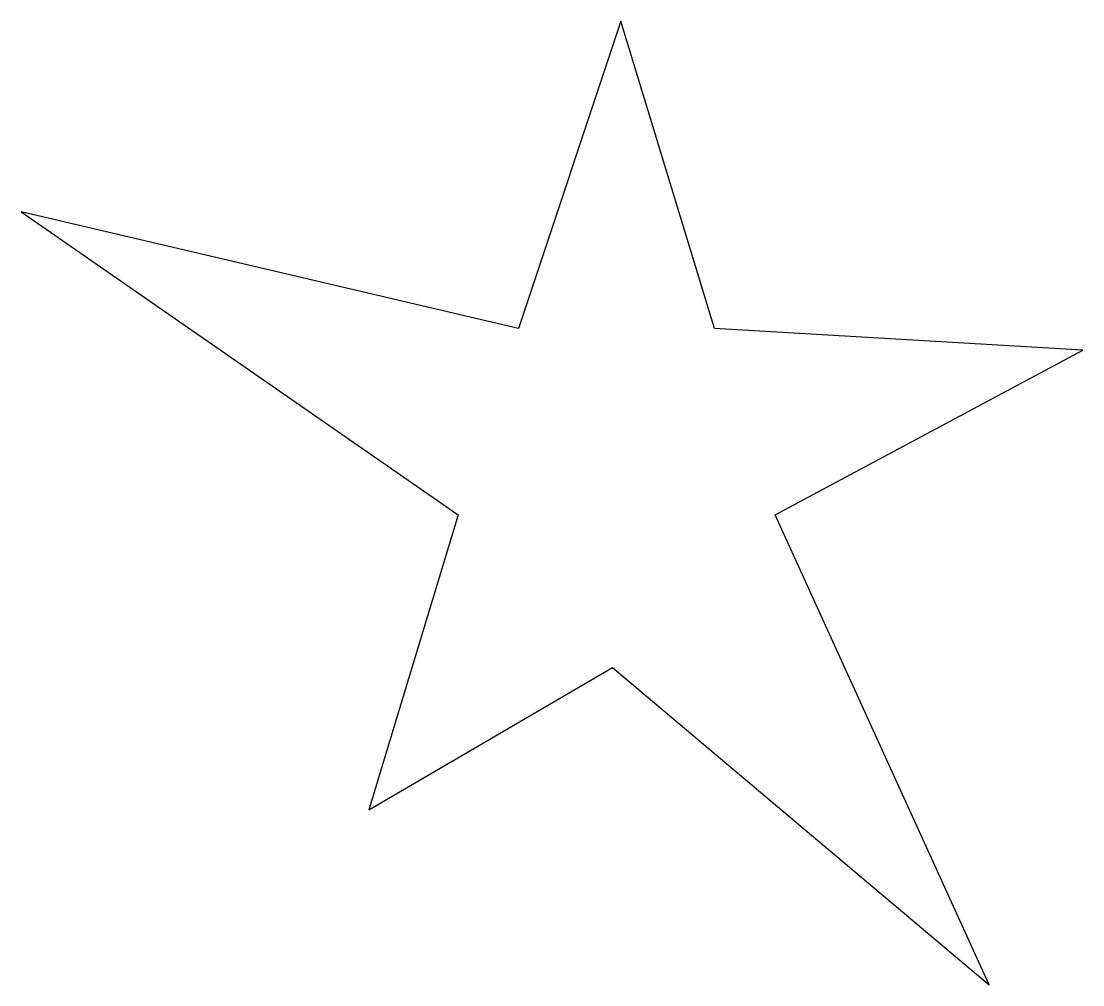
# Model space of a CAD drawing. Header units: centimetres. Extents: x -9.1 to 9.1, y -8.3 to 8.3.
import ezdxf

# ---------------------------------------------------------------- set-up
doc = ezdxf.new("R2010")
doc.units = ezdxf.units.CM
doc.header["$MEASUREMENT"] = 0
doc.layers.add('Camada 1', color=7, linetype='Continuous')

msp = doc.modelspace()

# ---------------------------------------------------------------- linework, layer by layer
at = {"layer": 'Camada 1'}
msp.add_open_spline([(1.18136, 8.27717), (1.18136, 8.27717), (2.79329, 2.99754), (2.79329, 2.99754), (2.79329, 2.99754), (2.79329, 2.99754), (9.11886, 2.62795), (9.11886, 2.62795), (9.11886, 2.62795), (9.11886, 2.62795), (3.83368, -0.20444), (3.83368, -0.20444), (3.83368, -0.20444), (3.83368, -0.20444), (7.50988, -8.27717), (7.50988, -8.27717), (7.50988, -8.27717), (7.50988, -8.27717), (1.03836, -2.82705), (1.03836, -2.82705), (1.03836, -2.82705), (1.03836, -2.82705), (-3.14492, -5.27381), (-3.14492, -5.27381), (-3.14492, -5.27381), (-3.14492, -5.27381), (-1.61396, -0.20444), (-1.61396, -0.20444), (-1.61396, -0.20444), (-1.61396, -0.20444), (-9.11886, 4.99981), (-9.11886, 4.99981), (-9.11886, 4.99981), (-9.11886, 4.99981), (-0.57354, 2.99754), (-0.57354, 2.99754), (-0.57354, 2.99754), (-0.57354, 2.99754), (1.18136, 8.27717), (1.18136, 8.27717)], degree=3, knots=[0, 0, 0, 0, 0.09090909, 0.09090909, 0.09090909, 0.09090909, 0.18181818, 0.18181818, 0.18181818, 0.18181818, 0.27272727, 0.27272727, 0.27272727, 0.27272727, 0.36363636, 0.36363636, 0.36363636, 0.36363636, 0.45454545, 0.45454545, 0.45454545, 0.45454545, 0.54545455, 0.54545455, 0.54545455, 0.54545455, 0.63636364, 0.63636364, 0.63636364, 0.63636364, 0.72727273, 0.72727273, 0.72727273, 0.72727273, 0.81818182, 0.81818182, 0.81818182, 0.81818182, 1, 1, 1, 1], dxfattribs=at)

doc.saveas('drawing.dxf')
